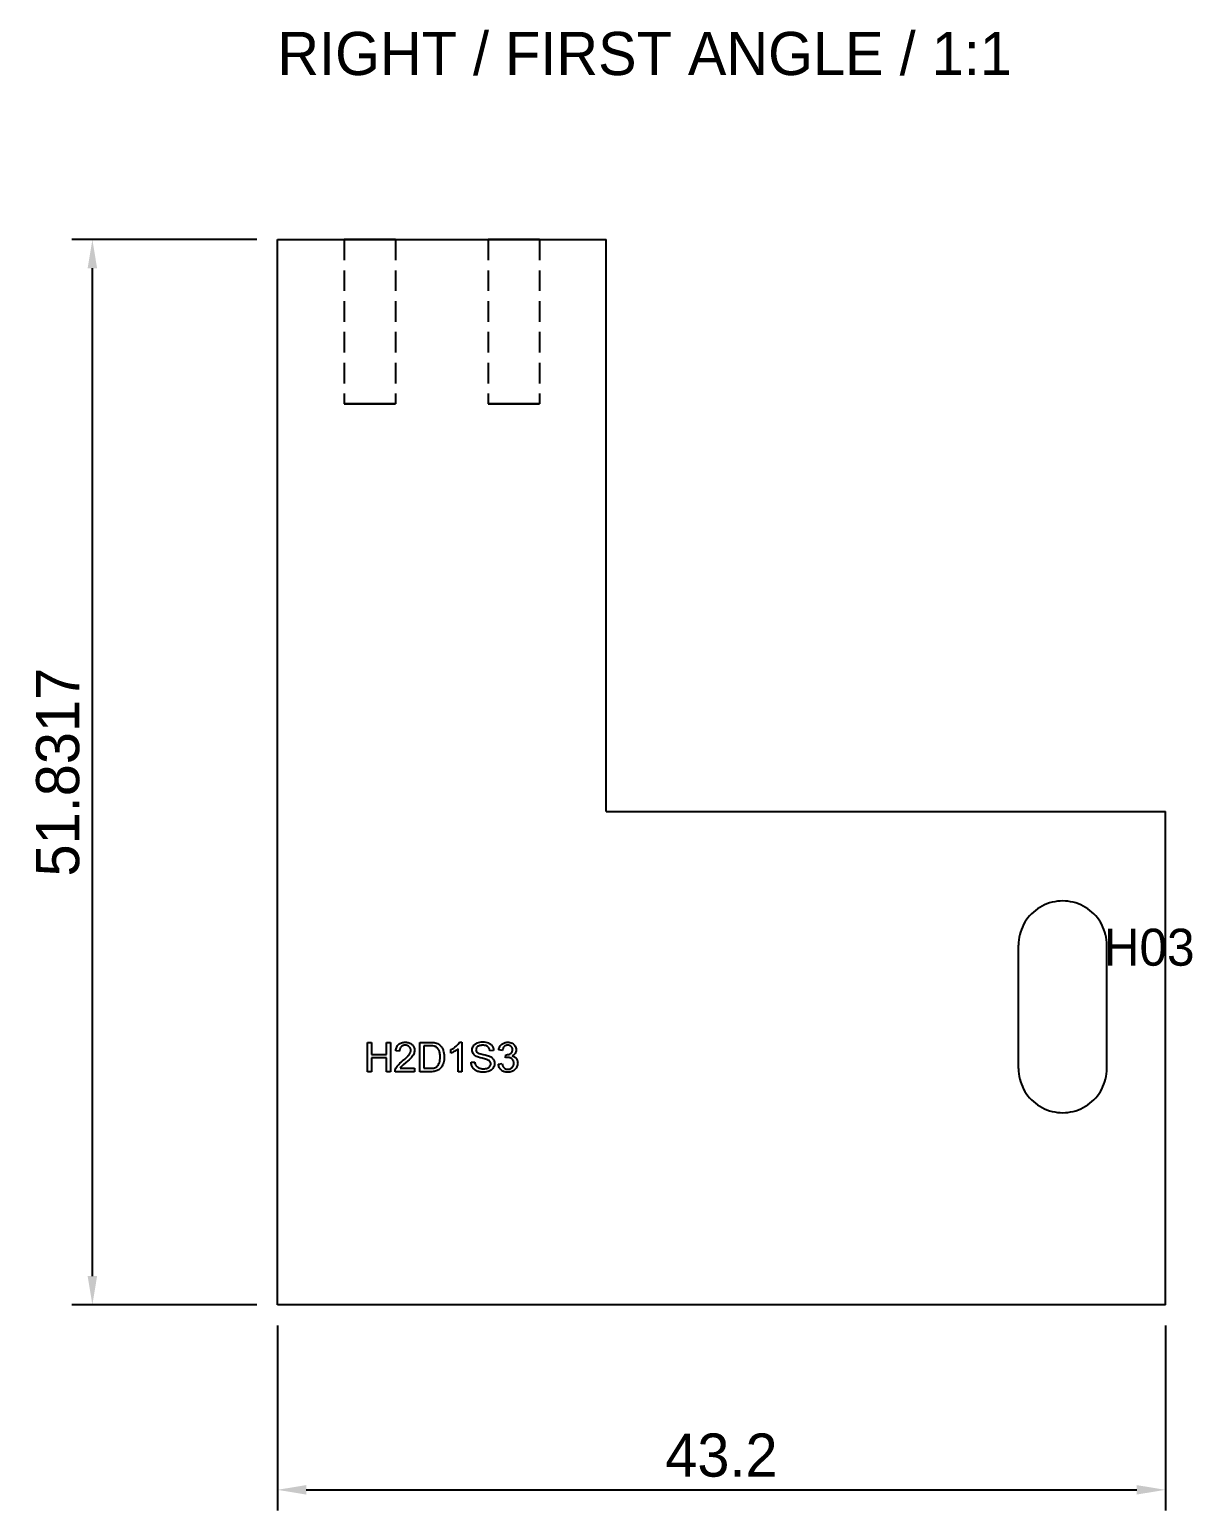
# Model space of a CAD drawing. Header units: millimetres. Extents: x -120 to 216, y -102 to 66.
# Drawn here: x -120.3 to -63.7, y -10 to 62 of the extents above; entities that cross this region are included whole.
import ezdxf

# ---------------------------------------------------------------- set-up
doc = ezdxf.new("R2010")
doc.units = ezdxf.units.MM
doc.linetypes.add('DASHED', pattern=[1.5, 1, -0.5])
for name, color, linetype in [('ANNOTATION', 7, 'Continuous'), ('DIMENSION', 3, 'Continuous'), ('HIDDEN', 8, 'DASHED'), ('VISIBLE', 7, 'Continuous')]:
    doc.layers.add(name, color=color, linetype=linetype)
doc.dimstyles.get("Standard").update_dxf_attribs({"dimtxt": 2.5, "dimasz": 2.5, "dimexe": 1.25, "dimexo": 0.625, "dimtad": 1, "dimcen": 2.5, "dimazin": 3, "dimtfac": 1, "dimtmove": 0, "dimatfit": 3})

msp = doc.modelspace()

# ---------------------------------------------------------------- linework, layer by layer
at = {"layer": 'HIDDEN'}
for points in [[(-108.2, 0), (-108.2, 51.83169)], [(-108.2, 51.83169), (-92.2, 51.83169)], [(-102.45, 51.83169), (-102.48134, 51.83169), (-102.57379, 51.83169), (-102.72271, 51.83169), (-102.92064, 51.83169), (-103.15765, 51.83169), (-103.42185, 51.83169), (-103.7, 51.83169), (-103.97815, 51.83169), (-104.24235, 51.83169), (-104.47936, 51.83169), (-104.67729, 51.83169), (-104.82621, 51.83169), (-104.91866, 51.83169), (-104.95, 51.83169)], [(-104.95, 51.83169), (-104.94214, 51.83169), (-104.91866, 51.83169), (-104.87985, 51.83169), (-104.82621, 51.83169), (-104.75841, 51.83169), (-104.67729, 51.83169), (-104.58388, 51.83169), (-104.47936, 51.83169), (-104.36504, 51.83169), (-104.24235, 51.83169), (-104.11285, 51.83169), (-103.97815, 51.83169), (-103.83996, 51.83169), (-103.7, 51.83169)], [(-104.95, 51.83169), (-104.95, 43.83169)], [(-103.7, 51.83169), (-103.56004, 51.83169), (-103.42185, 51.83169), (-103.28715, 51.83169), (-103.15765, 51.83169), (-103.03496, 51.83169), (-102.92064, 51.83169), (-102.81612, 51.83169), (-102.72271, 51.83169), (-102.64159, 51.83169), (-102.57379, 51.83169), (-102.52015, 51.83169), (-102.48134, 51.83169), (-102.45786, 51.83169), (-102.45, 51.83169)], [(-102.45, 51.83169), (-102.45, 43.83169)], [(-95.45, 51.83169), (-95.48134, 51.83169), (-95.57379, 51.83169), (-95.72271, 51.83169), (-95.92064, 51.83169), (-96.15765, 51.83169), (-96.42185, 51.83169), (-96.7, 51.83169), (-96.97815, 51.83169), (-97.24235, 51.83169), (-97.47936, 51.83169), (-97.67729, 51.83169), (-97.82621, 51.83169), (-97.91866, 51.83169), (-97.95, 51.83169)], [(-97.95, 51.83169), (-97.94214, 51.83169), (-97.91866, 51.83169), (-97.87985, 51.83169), (-97.82621, 51.83169), (-97.75841, 51.83169), (-97.67729, 51.83169), (-97.58388, 51.83169), (-97.47936, 51.83169), (-97.36504, 51.83169), (-97.24235, 51.83169), (-97.11285, 51.83169), (-96.97815, 51.83169), (-96.83996, 51.83169), (-96.7, 51.83169)], [(-97.95, 51.83169), (-97.95, 43.83169)], [(-96.7, 51.83169), (-96.56004, 51.83169), (-96.42185, 51.83169), (-96.28715, 51.83169), (-96.15765, 51.83169), (-96.03496, 51.83169), (-95.92064, 51.83169), (-95.81612, 51.83169), (-95.72271, 51.83169), (-95.64159, 51.83169), (-95.57379, 51.83169), (-95.52015, 51.83169), (-95.48134, 51.83169), (-95.45786, 51.83169), (-95.45, 51.83169)], [(-95.45, 51.83169), (-95.45, 43.83169)], [(-92.2, 24), (-92.2, 51.83169)], [(-102.45, 43.83169), (-102.48134, 43.83169), (-102.57379, 43.83169), (-102.72271, 43.83169), (-102.92064, 43.83169), (-103.15765, 43.83169), (-103.42185, 43.83169), (-103.7, 43.83169), (-103.97815, 43.83169), (-104.24235, 43.83169), (-104.47936, 43.83169), (-104.67729, 43.83169), (-104.82621, 43.83169), (-104.91866, 43.83169), (-104.95, 43.83169)], [(-104.95, 43.83169), (-104.94214, 43.83169), (-104.91866, 43.83169), (-104.87985, 43.83169), (-104.82621, 43.83169), (-104.75841, 43.83169), (-104.67729, 43.83169), (-104.58388, 43.83169), (-104.47936, 43.83169), (-104.36504, 43.83169), (-104.24235, 43.83169), (-104.11285, 43.83169), (-103.97815, 43.83169), (-103.83996, 43.83169), (-103.7, 43.83169)], [(-103.7, 43.83169), (-103.56004, 43.83169), (-103.42185, 43.83169), (-103.28715, 43.83169), (-103.15765, 43.83169), (-103.03496, 43.83169), (-102.92064, 43.83169), (-102.81612, 43.83169), (-102.72271, 43.83169), (-102.64159, 43.83169), (-102.57379, 43.83169), (-102.52015, 43.83169), (-102.48134, 43.83169), (-102.45786, 43.83169), (-102.45, 43.83169)], [(-95.45, 43.83169), (-95.48134, 43.83169), (-95.57379, 43.83169), (-95.72271, 43.83169), (-95.92064, 43.83169), (-96.15765, 43.83169), (-96.42185, 43.83169), (-96.7, 43.83169), (-96.97815, 43.83169), (-97.24235, 43.83169), (-97.47936, 43.83169), (-97.67729, 43.83169), (-97.82621, 43.83169), (-97.91866, 43.83169), (-97.95, 43.83169)], [(-97.95, 43.83169), (-97.94214, 43.83169), (-97.91866, 43.83169), (-97.87985, 43.83169), (-97.82621, 43.83169), (-97.75841, 43.83169), (-97.67729, 43.83169), (-97.58388, 43.83169), (-97.47936, 43.83169), (-97.36504, 43.83169), (-97.24235, 43.83169), (-97.11285, 43.83169), (-96.97815, 43.83169), (-96.83996, 43.83169), (-96.7, 43.83169)], [(-96.7, 43.83169), (-96.56004, 43.83169), (-96.42185, 43.83169), (-96.28715, 43.83169), (-96.15765, 43.83169), (-96.03496, 43.83169), (-95.92064, 43.83169), (-95.81612, 43.83169), (-95.72271, 43.83169), (-95.64159, 43.83169), (-95.57379, 43.83169), (-95.52015, 43.83169), (-95.48134, 43.83169), (-95.45786, 43.83169), (-95.45, 43.83169)], [(-92.2, 24), (-65, 24)], [(-65, 0), (-65, 24)], [(-67.85, 17.5), (-67.85392, 17.62981), (-67.86568, 17.75915), (-67.88522, 17.88755), (-67.91248, 18.01453), (-67.94735, 18.13963), (-67.98972, 18.2624), (-68.03942, 18.38239), (-68.09627, 18.49915), (-68.16007, 18.61228), (-68.23058, 18.72134), (-68.30756, 18.82595), (-68.3907, 18.92571), (-68.47972, 19.02028), (-68.57429, 19.1093), (-68.67405, 19.19244), (-68.77866, 19.26942), (-68.88772, 19.33993), (-69.00085, 19.40373), (-69.11761, 19.46058), (-69.2376, 19.51029), (-69.36037, 19.55265), (-69.48547, 19.58753), (-69.61245, 19.61478), (-69.74085, 19.63432), (-69.87019, 19.64608), (-70, 19.65), (-70.12981, 19.64608), (-70.25915, 19.63432), (-70.38755, 19.61478), (-70.51453, 19.58753), (-70.63963, 19.55265), (-70.7624, 19.51029), (-70.88239, 19.46058), (-70.99915, 19.40373), (-71.11228, 19.33993), (-71.22134, 19.26942), (-71.32595, 19.19244), (-71.42571, 19.1093), (-71.52028, 19.02028), (-71.6093, 18.92571), (-71.69244, 18.82595), (-71.76942, 18.72134), (-71.83993, 18.61228), (-71.90373, 18.49915), (-71.96058, 18.38239), (-72.01029, 18.2624), (-72.05265, 18.13963), (-72.08753, 18.01453), (-72.11478, 17.88755), (-72.13432, 17.75915), (-72.14608, 17.62981), (-72.15, 17.5)], [(-72.15, 11.5), (-72.15, 17.5)], [(-67.85, 11.5), (-67.85, 17.5)], [(-103.81963, 12.771), (-103.63018, 12.771)], [(-103.81963, 11.33936), (-103.81963, 12.771)], [(-103.63018, 12.771), (-103.63018, 12.18311)], [(-102.88604, 12.771), (-102.69658, 12.771)], [(-102.88604, 12.18311), (-102.88604, 12.771)], [(-102.69658, 12.771), (-102.69658, 11.33936)], [(-102.4417, 12.36279), (-102.43546, 12.41183), (-102.42601, 12.45786), (-102.41336, 12.50088), (-102.39751, 12.54089), (-102.37845, 12.5779), (-102.35619, 12.61191), (-102.33072, 12.64291), (-102.30205, 12.6709)], [(-102.26104, 12.34424), (-102.4417, 12.36279)], [(-102.30205, 12.6709), (-102.27048, 12.69573), (-102.23632, 12.71725), (-102.19956, 12.73547), (-102.16021, 12.75037), (-102.11826, 12.76196), (-102.07372, 12.77023), (-102.02658, 12.7752), (-101.97686, 12.77686)], [(-102.18389, 12.55518), (-102.20175, 12.53522), (-102.21727, 12.51343), (-102.23044, 12.48981), (-102.24126, 12.46436), (-102.24973, 12.43707), (-102.25585, 12.40796), (-102.25962, 12.37701), (-102.26104, 12.34424)], [(-101.98076, 12.63135), (-102.01171, 12.63016), (-102.04106, 12.62659), (-102.06884, 12.62064), (-102.09502, 12.6123), (-102.11962, 12.60159), (-102.14263, 12.5885), (-102.16405, 12.57303), (-102.18389, 12.55518)], [(-101.78594, 12.55957), (-101.80532, 12.57639), (-101.82613, 12.59097), (-101.84835, 12.60331), (-101.872, 12.6134), (-101.89706, 12.62125), (-101.92354, 12.62686), (-101.95144, 12.63023), (-101.98076, 12.63135)], [(-101.97686, 12.77686), (-101.92668, 12.77507), (-101.8792, 12.76971), (-101.8344, 12.76079), (-101.79229, 12.74829), (-101.75286, 12.73222), (-101.71611, 12.71259), (-101.68206, 12.68938), (-101.65068, 12.6626)], [(-101.79326, 12.17188), (-101.75737, 12.22702), (-101.74327, 12.25402), (-101.73174, 12.28064), (-101.72277, 12.30688), (-101.71636, 12.33273), (-101.71251, 12.35821), (-101.71123, 12.3833)], [(-101.71123, 12.3833), (-101.7124, 12.40891), (-101.7159, 12.4335), (-101.72174, 12.45707), (-101.72991, 12.47961), (-101.74041, 12.50114), (-101.75325, 12.52164), (-101.76843, 12.54111), (-101.78594, 12.55957)], [(-101.65068, 12.6626), (-101.62253, 12.63318), (-101.59813, 12.60205), (-101.57749, 12.56921), (-101.5606, 12.53467), (-101.54746, 12.49841), (-101.53807, 12.46045), (-101.53244, 12.42078), (-101.53057, 12.37939)], [(-101.53057, 12.37939), (-101.53276, 12.33661), (-101.53936, 12.29419), (-101.55034, 12.25214), (-101.56572, 12.21045)], [(-101.26885, 12.771), (-100.77568, 12.771)], [(-101.26885, 11.33936), (-101.26885, 12.771)], [(-101.07939, 12.60205), (-101.07939, 11.5083)], [(-100.77861, 12.60205), (-101.07939, 12.60205)], [(-100.5335, 12.57275), (-100.57738, 12.58557), (-100.63286, 12.59473), (-100.69994, 12.60022), (-100.77861, 12.60205)], [(-100.77568, 12.771), (-100.69713, 12.76971), (-100.62847, 12.76587), (-100.56969, 12.75946), (-100.5208, 12.75049)], [(-100.3543, 12.41113), (-100.37323, 12.44004), (-100.39315, 12.46646), (-100.41406, 12.49039), (-100.43596, 12.51184), (-100.45886, 12.5308), (-100.48275, 12.54727), (-100.50762, 12.56126), (-100.5335, 12.57275)], [(-100.5208, 12.75049), (-100.46154, 12.73346), (-100.40679, 12.71069), (-100.35656, 12.68219), (-100.31084, 12.64795)], [(-100.28057, 12.06592), (-100.28172, 12.12045), (-100.28517, 12.17172), (-100.29093, 12.21975), (-100.299, 12.26453), (-100.30937, 12.30605), (-100.32204, 12.34433), (-100.33702, 12.37936), (-100.3543, 12.41113)], [(-100.31084, 12.64795), (-100.28341, 12.62319), (-100.25777, 12.59677), (-100.23391, 12.56869), (-100.21184, 12.53894), (-100.19155, 12.50753), (-100.17305, 12.47446), (-100.15634, 12.43972), (-100.14141, 12.40332)], [(-100.14141, 12.40332), (-100.12825, 12.36543), (-100.11684, 12.3262), (-100.09929, 12.24377), (-100.08876, 12.15604), (-100.08525, 12.06299)], [(-99.76104, 12.41748), (-99.68962, 12.45398), (-99.62285, 12.49414), (-99.56072, 12.53796), (-99.50322, 12.58545)], [(-99.76104, 12.24756), (-99.76104, 12.41748)], [(-99.57598, 12.33838), (-99.62618, 12.31), (-99.67375, 12.2854), (-99.71871, 12.26459), (-99.76104, 12.24756)], [(-99.40947, 12.45947), (-99.44368, 12.4292), (-99.48284, 12.39893), (-99.52693, 12.36865), (-99.57598, 12.33838)], [(-99.50322, 12.58545), (-99.45208, 12.6344), (-99.40898, 12.68262), (-99.37395, 12.7301), (-99.34697, 12.77686)], [(-99.40947, 11.33936), (-99.40947, 12.45947)], [(-99.34697, 12.77686), (-99.23369, 12.77686)], [(-99.23369, 12.77686), (-99.23369, 11.33936)], [(-98.72197, 12.40088), (-98.71813, 12.45419), (-98.70659, 12.50574), (-98.68737, 12.55551), (-98.66045, 12.60352)], [(-98.67168, 12.22266), (-98.69368, 12.26364), (-98.7094, 12.30701), (-98.71883, 12.35275), (-98.72197, 12.40088)], [(-98.66045, 12.60352), (-98.64418, 12.62637), (-98.62615, 12.6478), (-98.60634, 12.66781), (-98.58477, 12.6864), (-98.56142, 12.70358), (-98.5363, 12.71933), (-98.50942, 12.73367), (-98.48076, 12.74658)], [(-98.46074, 12.56543), (-98.47917, 12.54928), (-98.49514, 12.53232), (-98.50865, 12.51455), (-98.5197, 12.49597), (-98.5283, 12.47659), (-98.53444, 12.45639), (-98.53813, 12.43539), (-98.53936, 12.41357)], [(-98.53936, 12.41357), (-98.53588, 12.37671), (-98.52544, 12.34326), (-98.50804, 12.31323), (-98.48369, 12.28662)], [(-98.48369, 12.28662), (-98.46727, 12.27413), (-98.44533, 12.26157), (-98.41789, 12.24892), (-98.38494, 12.23621), (-98.30251, 12.21054), (-98.19805, 12.18457)], [(-98.48076, 12.74658), (-98.42003, 12.76794), (-98.35601, 12.7832), (-98.28868, 12.79236), (-98.21807, 12.79541)], [(-98.21025, 12.62842), (-98.25177, 12.62743), (-98.29036, 12.62448), (-98.32605, 12.61956), (-98.35881, 12.61267), (-98.38867, 12.60381), (-98.41561, 12.59299), (-98.43963, 12.58019), (-98.46074, 12.56543)], [(-98.21807, 12.79541), (-98.14083, 12.79221), (-98.06829, 12.78259), (-98.00045, 12.76657), (-97.9373, 12.74414)], [(-97.96074, 12.55908), (-97.98312, 12.57533), (-98.00801, 12.58942), (-98.03543, 12.60133), (-98.06536, 12.61108), (-98.0978, 12.61867), (-98.13277, 12.62408), (-98.17025, 12.62733), (-98.21025, 12.62842)], [(-97.86162, 12.354), (-97.86637, 12.3869), (-97.87331, 12.41772), (-97.88243, 12.44647), (-97.89373, 12.47314), (-97.90721, 12.49774), (-97.92287, 12.52026), (-97.94072, 12.54071), (-97.96074, 12.55908)], [(-97.9373, 12.74414), (-97.90779, 12.73057), (-97.88002, 12.71548), (-97.85401, 12.69889), (-97.82976, 12.68079), (-97.80726, 12.66117), (-97.78652, 12.64005), (-97.76753, 12.61741), (-97.75029, 12.59326)], [(-97.67998, 12.36768), (-97.86162, 12.354)], [(-97.75029, 12.59326), (-97.73488, 12.56795), (-97.72136, 12.54181), (-97.70974, 12.51485), (-97.7, 12.48706), (-97.69216, 12.45845), (-97.68621, 12.42902), (-97.67998, 12.36768)], [(-97.43096, 12.40576), (-97.42162, 12.44871), (-97.40972, 12.48917), (-97.39525, 12.52714), (-97.37822, 12.56262), (-97.35863, 12.59562), (-97.33647, 12.62613), (-97.31176, 12.65415), (-97.28447, 12.67969)], [(-97.25518, 12.37451), (-97.43096, 12.40576)], [(-97.28447, 12.67969), (-97.25504, 12.70246), (-97.22386, 12.7222), (-97.19095, 12.7389), (-97.1563, 12.75256), (-97.11991, 12.76319), (-97.08178, 12.77078), (-97.0419, 12.77534), (-97.00029, 12.77686)], [(-97.16729, 12.56787), (-97.18361, 12.55075), (-97.19841, 12.53162), (-97.21169, 12.51047), (-97.22344, 12.4873), (-97.23366, 12.46213), (-97.24236, 12.43494), (-97.25518, 12.37451)], [(-96.99639, 12.63232), (-97.02149, 12.63132), (-97.04552, 12.6283), (-97.06848, 12.62326), (-97.09038, 12.61621), (-97.11121, 12.60715), (-97.13097, 12.59607), (-97.14966, 12.58298), (-97.16729, 12.56787)], [(-97.00029, 12.77686), (-96.94286, 12.77371), (-96.88774, 12.76428), (-96.83495, 12.74857), (-96.78447, 12.72656)], [(-96.82744, 12.56885), (-96.84439, 12.58373), (-96.86254, 12.59662), (-96.88187, 12.60753), (-96.90239, 12.61646), (-96.92411, 12.6234), (-96.94701, 12.62836), (-96.9711, 12.63133), (-96.99639, 12.63232)], [(-96.85186, 12.22803), (-96.8308, 12.24367), (-96.81255, 12.26129), (-96.79711, 12.2809), (-96.78447, 12.30249), (-96.77465, 12.32607), (-96.76763, 12.35162), (-96.76342, 12.37917), (-96.76201, 12.40869)], [(-96.76201, 12.40869), (-96.76303, 12.43234), (-96.7661, 12.45496), (-96.77121, 12.47653), (-96.77837, 12.49707), (-96.78757, 12.51657), (-96.79882, 12.53503), (-96.81211, 12.55246), (-96.82744, 12.56885)], [(-96.78447, 12.72656), (-96.73806, 12.69913), (-96.69744, 12.66711), (-96.66262, 12.63052), (-96.63359, 12.58936)], [(-96.63359, 12.58936), (-96.61074, 12.54523), (-96.59441, 12.49976), (-96.58461, 12.45294), (-96.58135, 12.40479)], [(-96.58135, 12.40479), (-96.58446, 12.35944), (-96.5938, 12.31616), (-96.60936, 12.27496), (-96.63115, 12.23584)], [(-103.63018, 12.18311), (-102.88604, 12.18311)], [(-103.63018, 12.01416), (-103.63018, 11.33936)], [(-102.88604, 12.01416), (-103.63018, 12.01416)], [(-102.88604, 11.33936), (-102.88604, 12.01416)], [(-102.45439, 11.46143), (-102.43361, 11.50958), (-102.4074, 11.55737), (-102.37575, 11.6048), (-102.33867, 11.65186)], [(-102.33867, 11.65186), (-102.29445, 11.70056), (-102.24138, 11.75293), (-102.17946, 11.80896), (-102.10869, 11.86865)], [(-102.15654, 11.60352), (-102.19756, 11.55603), (-102.23076, 11.5083)], [(-101.95342, 11.78369), (-102.0833, 11.67224), (-102.127, 11.63254), (-102.15654, 11.60352)], [(-102.10869, 11.86865), (-102.00145, 11.95938), (-101.91313, 12.04016), (-101.84374, 12.11099), (-101.81613, 12.14268), (-101.79326, 12.17188)], [(-101.68242, 12.03564), (-101.72994, 11.98547), (-101.79094, 11.92676), (-101.86544, 11.8595), (-101.95342, 11.78369)], [(-101.56572, 12.21045), (-101.5862, 12.1684), (-101.61248, 12.12524), (-101.64455, 12.08099), (-101.68242, 12.03564)], [(-100.77373, 11.5083), (-100.70674, 11.50995), (-100.64739, 11.51489), (-100.59566, 11.52313), (-100.55156, 11.53467)], [(-100.55156, 11.53467), (-100.51332, 11.54919), (-100.47917, 11.56641), (-100.44912, 11.5863), (-100.42314, 11.60889)], [(-100.42314, 11.60889), (-100.39131, 11.64548), (-100.36321, 11.68787), (-100.33882, 11.73605), (-100.31816, 11.79004)], [(-100.221, 11.56543), (-100.25148, 11.52637), (-100.28337, 11.4917), (-100.31667, 11.46143), (-100.35137, 11.43555)], [(-100.31816, 11.79004), (-100.30172, 11.84995), (-100.28997, 11.91589), (-100.28292, 11.98788), (-100.28057, 12.06592)], [(-100.12334, 11.77393), (-100.14373, 11.71365), (-100.1668, 11.65881), (-100.19255, 11.60941), (-100.221, 11.56543)], [(-100.08525, 12.06299), (-100.08763, 11.98376), (-100.09478, 11.90918), (-100.10668, 11.83923), (-100.12334, 11.77393)], [(-98.77666, 11.79932), (-98.59795, 11.81494)], [(-98.69805, 11.54199), (-98.71562, 11.5709), (-98.73098, 11.60074), (-98.74412, 11.63151), (-98.75505, 11.66321), (-98.76377, 11.69584), (-98.77028, 11.7294), (-98.77458, 11.76389), (-98.77666, 11.79932)], [(-98.49199, 11.37158), (-98.52394, 11.38663), (-98.55413, 11.40347), (-98.58254, 11.4221), (-98.60918, 11.4425), (-98.63405, 11.4647), (-98.65715, 11.48868), (-98.67849, 11.51444), (-98.69805, 11.54199)], [(-98.51885, 12.08936), (-98.56685, 12.11783), (-98.60833, 12.14954), (-98.64327, 12.18448), (-98.67168, 12.22266)], [(-98.59795, 11.81494), (-98.5895, 11.76364), (-98.57683, 11.71716), (-98.55995, 11.67551), (-98.53887, 11.63867)], [(-98.53887, 11.63867), (-98.51247, 11.6059), (-98.47966, 11.57642), (-98.44045, 11.55023), (-98.39482, 11.52734)], [(-98.24248, 12), (-98.33373, 12.02335), (-98.41021, 12.04602), (-98.47191, 12.06802), (-98.51885, 12.08936)], [(-98.39482, 11.52734), (-98.34447, 11.50876), (-98.29106, 11.49548), (-98.23461, 11.48752), (-98.1751, 11.48486)], [(-97.9876, 11.93018), (-98.02513, 11.94296), (-98.08013, 11.95886), (-98.24248, 12)], [(-98.19805, 12.18457), (-98.09163, 12.15927), (-98.00334, 12.13562), (-97.93318, 12.11362), (-97.88115, 12.09326)], [(-97.85869, 11.8457), (-97.8814, 11.86984), (-97.91045, 11.89197), (-97.94585, 11.91208), (-97.9876, 11.93018)], [(-97.98369, 11.51709), (-97.94484, 11.5347), (-97.9113, 11.5553), (-97.88308, 11.57889), (-97.86016, 11.60547)], [(-97.70244, 11.52832), (-97.71969, 11.50375), (-97.73873, 11.48059), (-97.75955, 11.45883), (-97.78215, 11.43848), (-97.80654, 11.41953), (-97.83272, 11.40198), (-97.86068, 11.38583), (-97.89043, 11.37109)], [(-97.88115, 12.09326), (-97.82274, 12.06253), (-97.77251, 12.02795), (-97.75046, 12.00922), (-97.73046, 11.98953), (-97.7125, 11.96888), (-97.69658, 11.94727)], [(-97.86016, 11.60547), (-97.84243, 11.63419), (-97.82976, 11.66418), (-97.82216, 11.69547), (-97.81963, 11.72803)], [(-97.81963, 11.72803), (-97.82207, 11.76065), (-97.82939, 11.79114), (-97.8416, 11.81949), (-97.85869, 11.8457)], [(-97.63701, 11.74365), (-97.63803, 11.71529), (-97.6411, 11.68735), (-97.64621, 11.65981), (-97.65337, 11.63269), (-97.66257, 11.60598), (-97.67382, 11.57968), (-97.70244, 11.52832)], [(-97.69658, 11.94727), (-97.68262, 11.92475), (-97.67052, 11.9014), (-97.66028, 11.8772), (-97.6519, 11.85217), (-97.64073, 11.79959), (-97.63701, 11.74365)], [(-97.44854, 11.71729), (-97.27275, 11.74072)], [(-97.30645, 11.42627), (-97.3359, 11.45538), (-97.36202, 11.48657), (-97.38479, 11.51984), (-97.40422, 11.55518), (-97.42031, 11.59259), (-97.43306, 11.63208), (-97.44247, 11.67365), (-97.44854, 11.71729)], [(-97.27275, 11.74072), (-97.25496, 11.67123), (-97.24408, 11.6404), (-97.23186, 11.61218), (-97.21832, 11.58657), (-97.20345, 11.56357), (-97.18725, 11.54317), (-97.16973, 11.52539)], [(-97.10186, 12.01709), (-97.08232, 12.17139)], [(-96.97783, 12.03662), (-97.00426, 12.0354), (-97.03374, 12.03174), (-97.10186, 12.01709)], [(-97.08232, 12.17139), (-97.054, 12.16943)], [(-97.054, 12.16943), (-96.99926, 12.1731), (-96.94731, 12.18408), (-96.89818, 12.20239), (-96.85186, 12.22803)], [(-96.99248, 11.45947), (-96.96208, 11.46082), (-96.93288, 11.46484), (-96.90489, 11.47156), (-96.8781, 11.48096), (-96.85252, 11.49304), (-96.82814, 11.50781), (-96.80497, 11.52527), (-96.78301, 11.54541)], [(-96.77666, 11.95801), (-96.79711, 11.97643), (-96.8189, 11.9924), (-96.84203, 12.00591), (-96.8665, 12.01697), (-96.89232, 12.02557), (-96.91948, 12.03171), (-96.94799, 12.03539), (-96.97783, 12.03662)], [(-96.78301, 11.54541), (-96.76298, 11.56754), (-96.74562, 11.59094), (-96.73094, 11.61563), (-96.71892, 11.6416), (-96.70957, 11.66885), (-96.7029, 11.69739), (-96.69889, 11.7272), (-96.69756, 11.7583)], [(-96.63115, 12.23584), (-96.65905, 12.19971), (-96.69292, 12.16748), (-96.73278, 12.13916), (-96.77861, 12.11475)], [(-96.77861, 12.11475), (-96.74776, 12.10644), (-96.71868, 12.09616), (-96.69136, 12.08392), (-96.66582, 12.0697), (-96.64205, 12.05352), (-96.62004, 12.03537), (-96.59981, 12.01525), (-96.58135, 11.99316)], [(-96.69756, 11.7583), (-96.69879, 11.78791), (-96.7025, 11.81619), (-96.70868, 11.84315), (-96.71733, 11.86877), (-96.72846, 11.89307), (-96.74205, 11.91605), (-96.75812, 11.93769), (-96.77666, 11.95801)], [(-96.51104, 11.76221), (-96.51317, 11.71622), (-96.51958, 11.67203), (-96.53026, 11.62962), (-96.54521, 11.58899), (-96.56444, 11.55015), (-96.58794, 11.51309), (-96.61571, 11.47782), (-96.64775, 11.44434)], [(-96.58135, 11.99316), (-96.56487, 11.96937), (-96.55059, 11.94412), (-96.5385, 11.91743), (-96.52861, 11.88928), (-96.52092, 11.85969), (-96.51543, 11.82864), (-96.51213, 11.79615), (-96.51104, 11.76221)], [(-103.63018, 11.33936), (-103.81963, 11.33936)], [(-102.69658, 11.33936), (-102.88604, 11.33936)], [(-102.4749, 11.33936), (-102.47435, 11.37079), (-102.47075, 11.40161), (-102.4641, 11.43182), (-102.45439, 11.46143)], [(-101.52861, 11.33936), (-102.4749, 11.33936)], [(-102.23076, 11.5083), (-101.52861, 11.5083)], [(-101.52861, 11.5083), (-101.52861, 11.33936)], [(-100.75225, 11.33936), (-101.26885, 11.33936)], [(-101.07939, 11.5083), (-100.77373, 11.5083)], [(-100.52227, 11.36377), (-100.57418, 11.35309), (-100.62981, 11.34546), (-100.68917, 11.34088), (-100.75225, 11.33936)], [(-100.35137, 11.43555), (-100.3886, 11.4133), (-100.42949, 11.39392), (-100.47405, 11.37741), (-100.52227, 11.36377)], [(-99.23369, 11.33936), (-99.40947, 11.33936)], [(-98.16631, 11.31494), (-98.25954, 11.31848), (-98.3032, 11.32291), (-98.3449, 11.3291), (-98.38462, 11.33707), (-98.42238, 11.3468), (-98.45817, 11.35831), (-98.49199, 11.37158)], [(-98.1751, 11.48486), (-98.12249, 11.48688), (-98.07305, 11.49292), (-98.02678, 11.50299), (-97.98369, 11.51709)], [(-97.89043, 11.37109), (-97.95363, 11.34653), (-98.02068, 11.32898), (-98.09157, 11.31845), (-98.16631, 11.31494)], [(-96.99346, 11.31396), (-97.03958, 11.31572), (-97.0837, 11.32098), (-97.12582, 11.32976), (-97.16594, 11.34204), (-97.20407, 11.35783), (-97.24019, 11.37714), (-97.27432, 11.39995), (-97.30645, 11.42627)], [(-97.16973, 11.52539), (-97.15104, 11.50994), (-97.13137, 11.49655), (-97.1107, 11.48522), (-97.08904, 11.47595), (-97.06639, 11.46874), (-97.04274, 11.46359), (-97.01811, 11.4605), (-96.99248, 11.45947)], [(-96.64775, 11.44434), (-96.68306, 11.41378), (-96.72063, 11.3873), (-96.76046, 11.36489), (-96.80254, 11.34656), (-96.84688, 11.3323), (-96.89348, 11.32211), (-96.94234, 11.316), (-96.99346, 11.31396)], [(-72.15, 11.5), (-72.14608, 11.37019), (-72.13432, 11.24085), (-72.11478, 11.11245), (-72.08753, 10.98547), (-72.05265, 10.86037), (-72.01029, 10.7376), (-71.96058, 10.61761), (-71.90373, 10.50085), (-71.83993, 10.38772), (-71.76942, 10.27866), (-71.69244, 10.17405), (-71.6093, 10.07429), (-71.52028, 9.97972), (-71.42571, 9.8907), (-71.32595, 9.80756), (-71.22134, 9.73058), (-71.11228, 9.66007), (-70.99915, 9.59627), (-70.88239, 9.53942), (-70.7624, 9.48972), (-70.63963, 9.44735), (-70.51453, 9.41248), (-70.38755, 9.38522), (-70.25915, 9.36568), (-70.12981, 9.35392), (-70, 9.35), (-69.87019, 9.35392), (-69.74085, 9.36568), (-69.61245, 9.38522), (-69.48547, 9.41248), (-69.36037, 9.44735), (-69.2376, 9.48972), (-69.11761, 9.53942), (-69.00085, 9.59627), (-68.88772, 9.66007), (-68.77866, 9.73058), (-68.67405, 9.80756), (-68.57429, 9.8907), (-68.47972, 9.97972), (-68.3907, 10.07429), (-68.30756, 10.17405), (-68.23058, 10.27866), (-68.16007, 10.38772), (-68.09627, 10.50085), (-68.03942, 10.61761), (-67.98972, 10.7376), (-67.94735, 10.86037), (-67.91248, 10.98547), (-67.88522, 11.11245), (-67.86568, 11.24085), (-67.85392, 11.37019), (-67.85, 11.5)], [(-65, 0), (-108.2, 0)]]:
    msp.add_lwpolyline(points, dxfattribs=at)
at = {"layer": 'VISIBLE'}
for points in [[(-108.2, 0), (-108.2, 51.83169)], [(-108.2, 51.83169), (-92.2, 51.83169)], [(-92.2, 24), (-92.2, 51.83169)], [(-92.2, 24), (-65, 24)], [(-65, 0), (-65, 24)], [(-67.85, 17.5), (-67.85392, 17.62981), (-67.86568, 17.75915), (-67.88522, 17.88755), (-67.91248, 18.01453), (-67.94735, 18.13963), (-67.98972, 18.2624), (-68.03942, 18.38239), (-68.09627, 18.49915), (-68.16007, 18.61228), (-68.23058, 18.72134), (-68.30756, 18.82595), (-68.3907, 18.92571), (-68.47972, 19.02028), (-68.57429, 19.1093), (-68.67405, 19.19244), (-68.77866, 19.26942), (-68.88772, 19.33993), (-69.00085, 19.40373), (-69.11761, 19.46058), (-69.2376, 19.51029), (-69.36037, 19.55265), (-69.48547, 19.58753), (-69.61245, 19.61478), (-69.74085, 19.63432), (-69.87019, 19.64608), (-70, 19.65), (-70.12981, 19.64608), (-70.25915, 19.63432), (-70.38755, 19.61478), (-70.51453, 19.58753), (-70.63963, 19.55265), (-70.7624, 19.51029), (-70.88239, 19.46058), (-70.99915, 19.40373), (-71.11228, 19.33993), (-71.22134, 19.26942), (-71.32595, 19.19244), (-71.42571, 19.1093), (-71.52028, 19.02028), (-71.6093, 18.92571), (-71.69244, 18.82595), (-71.76942, 18.72134), (-71.83993, 18.61228), (-71.90373, 18.49915), (-71.96058, 18.38239), (-72.01029, 18.2624), (-72.05265, 18.13963), (-72.08753, 18.01453), (-72.11478, 17.88755), (-72.13432, 17.75915), (-72.14608, 17.62981), (-72.15, 17.5)], [(-72.15, 11.5), (-72.15, 17.5)], [(-67.85, 11.5), (-67.85, 17.5)], [(-103.81963, 11.33936), (-103.81963, 12.771)], [(-103.81963, 12.771), (-103.63018, 12.771)], [(-103.63018, 12.771), (-103.63018, 12.18311)], [(-102.88604, 12.18311), (-102.88604, 12.771)], [(-102.88604, 12.771), (-102.69658, 12.771)], [(-102.69658, 12.771), (-102.69658, 11.33936)], [(-102.4417, 12.36279), (-102.43546, 12.41183), (-102.42601, 12.45786), (-102.41336, 12.50088), (-102.39751, 12.54089), (-102.37845, 12.5779), (-102.35619, 12.61191), (-102.33072, 12.64291), (-102.30205, 12.6709)], [(-102.26104, 12.34424), (-102.4417, 12.36279)], [(-102.30205, 12.6709), (-102.27048, 12.69573), (-102.23632, 12.71725), (-102.19956, 12.73547), (-102.16021, 12.75037), (-102.11826, 12.76196), (-102.07372, 12.77023), (-102.02658, 12.7752), (-101.97686, 12.77686)], [(-102.18389, 12.55518), (-102.20175, 12.53522), (-102.21727, 12.51343), (-102.23044, 12.48981), (-102.24126, 12.46436), (-102.24973, 12.43707), (-102.25585, 12.40796), (-102.25962, 12.37701), (-102.26104, 12.34424)], [(-101.98076, 12.63135), (-102.01171, 12.63016), (-102.04106, 12.62659), (-102.06884, 12.62064), (-102.09502, 12.6123), (-102.11962, 12.60159), (-102.14263, 12.5885), (-102.16405, 12.57303), (-102.18389, 12.55518)], [(-101.78594, 12.55957), (-101.80532, 12.57639), (-101.82613, 12.59097), (-101.84835, 12.60331), (-101.872, 12.6134), (-101.89706, 12.62125), (-101.92354, 12.62686), (-101.95144, 12.63023), (-101.98076, 12.63135)], [(-101.97686, 12.77686), (-101.92668, 12.77507), (-101.8792, 12.76971), (-101.8344, 12.76079), (-101.79229, 12.74829), (-101.75286, 12.73222), (-101.71611, 12.71259), (-101.68206, 12.68938), (-101.65068, 12.6626)], [(-101.79326, 12.17188), (-101.75737, 12.22702), (-101.74327, 12.25402), (-101.73174, 12.28064), (-101.72277, 12.30688), (-101.71636, 12.33273), (-101.71251, 12.35821), (-101.71123, 12.3833)], [(-101.71123, 12.3833), (-101.7124, 12.40891), (-101.7159, 12.4335), (-101.72174, 12.45707), (-101.72991, 12.47961), (-101.74041, 12.50114), (-101.75325, 12.52164), (-101.76843, 12.54111), (-101.78594, 12.55957)], [(-101.65068, 12.6626), (-101.62253, 12.63318), (-101.59813, 12.60205), (-101.57749, 12.56921), (-101.5606, 12.53467), (-101.54746, 12.49841), (-101.53807, 12.46045), (-101.53244, 12.42078), (-101.53057, 12.37939)], [(-101.53057, 12.37939), (-101.53276, 12.33661), (-101.53936, 12.29419), (-101.55034, 12.25214), (-101.56572, 12.21045)], [(-101.26885, 11.33936), (-101.26885, 12.771)], [(-101.26885, 12.771), (-100.77568, 12.771)], [(-101.07939, 12.60205), (-101.07939, 11.5083)], [(-100.77861, 12.60205), (-101.07939, 12.60205)], [(-100.5335, 12.57275), (-100.57738, 12.58557), (-100.63286, 12.59473), (-100.69994, 12.60022), (-100.77861, 12.60205)], [(-100.77568, 12.771), (-100.69713, 12.76971), (-100.62847, 12.76587), (-100.56969, 12.75946), (-100.5208, 12.75049)], [(-100.3543, 12.41113), (-100.37323, 12.44004), (-100.39315, 12.46646), (-100.41406, 12.49039), (-100.43596, 12.51184), (-100.45886, 12.5308), (-100.48275, 12.54727), (-100.50762, 12.56126), (-100.5335, 12.57275)], [(-100.5208, 12.75049), (-100.46154, 12.73346), (-100.40679, 12.71069), (-100.35656, 12.68219), (-100.31084, 12.64795)], [(-100.28057, 12.06592), (-100.28172, 12.12045), (-100.28517, 12.17172), (-100.29093, 12.21975), (-100.299, 12.26453), (-100.30937, 12.30605), (-100.32204, 12.34433), (-100.33702, 12.37936), (-100.3543, 12.41113)], [(-100.31084, 12.64795), (-100.28341, 12.62319), (-100.25777, 12.59677), (-100.23391, 12.56869), (-100.21184, 12.53894), (-100.19155, 12.50753), (-100.17305, 12.47446), (-100.15634, 12.43972), (-100.14141, 12.40332)], [(-100.14141, 12.40332), (-100.12825, 12.36543), (-100.11684, 12.3262), (-100.09929, 12.24377), (-100.08876, 12.15604), (-100.08525, 12.06299)], [(-99.76104, 12.41748), (-99.68962, 12.45398), (-99.62285, 12.49414), (-99.56072, 12.53796), (-99.50322, 12.58545)], [(-99.76104, 12.24756), (-99.76104, 12.41748)], [(-99.57598, 12.33838), (-99.62618, 12.31), (-99.67375, 12.2854), (-99.71871, 12.26459), (-99.76104, 12.24756)], [(-99.40947, 12.45947), (-99.44368, 12.4292), (-99.48284, 12.39893), (-99.52693, 12.36865), (-99.57598, 12.33838)], [(-99.50322, 12.58545), (-99.45208, 12.6344), (-99.40898, 12.68262), (-99.37395, 12.7301), (-99.34697, 12.77686)], [(-99.40947, 11.33936), (-99.40947, 12.45947)], [(-99.34697, 12.77686), (-99.23369, 12.77686)], [(-99.23369, 12.77686), (-99.23369, 11.33936)], [(-98.72197, 12.40088), (-98.71813, 12.45419), (-98.70659, 12.50574), (-98.68737, 12.55551), (-98.66045, 12.60352)], [(-98.67168, 12.22266), (-98.69368, 12.26364), (-98.7094, 12.30701), (-98.71883, 12.35275), (-98.72197, 12.40088)], [(-98.66045, 12.60352), (-98.64418, 12.62637), (-98.62615, 12.6478), (-98.60634, 12.66781), (-98.58477, 12.6864), (-98.56142, 12.70358), (-98.5363, 12.71933), (-98.50942, 12.73367), (-98.48076, 12.74658)], [(-98.46074, 12.56543), (-98.47917, 12.54928), (-98.49514, 12.53232), (-98.50865, 12.51455), (-98.5197, 12.49597), (-98.5283, 12.47659), (-98.53444, 12.45639), (-98.53813, 12.43539), (-98.53936, 12.41357)], [(-98.53936, 12.41357), (-98.53588, 12.37671), (-98.52544, 12.34326), (-98.50804, 12.31323), (-98.48369, 12.28662)], [(-98.48369, 12.28662), (-98.46727, 12.27413), (-98.44533, 12.26157), (-98.41789, 12.24892), (-98.38494, 12.23621), (-98.30251, 12.21054), (-98.19805, 12.18457)], [(-98.48076, 12.74658), (-98.42003, 12.76794), (-98.35601, 12.7832), (-98.28868, 12.79236), (-98.21807, 12.79541)], [(-98.21025, 12.62842), (-98.25177, 12.62743), (-98.29036, 12.62448), (-98.32605, 12.61956), (-98.35881, 12.61267), (-98.38867, 12.60381), (-98.41561, 12.59299), (-98.43963, 12.58019), (-98.46074, 12.56543)], [(-98.21807, 12.79541), (-98.14083, 12.79221), (-98.06829, 12.78259), (-98.00045, 12.76657), (-97.9373, 12.74414)], [(-97.96074, 12.55908), (-97.98312, 12.57533), (-98.00801, 12.58942), (-98.03543, 12.60133), (-98.06536, 12.61108), (-98.0978, 12.61867), (-98.13277, 12.62408), (-98.17025, 12.62733), (-98.21025, 12.62842)], [(-97.86162, 12.354), (-97.86637, 12.3869), (-97.87331, 12.41772), (-97.88243, 12.44647), (-97.89373, 12.47314), (-97.90721, 12.49774), (-97.92287, 12.52026), (-97.94072, 12.54071), (-97.96074, 12.55908)], [(-97.9373, 12.74414), (-97.90779, 12.73057), (-97.88002, 12.71548), (-97.85401, 12.69889), (-97.82976, 12.68079), (-97.80726, 12.66117), (-97.78652, 12.64005), (-97.76753, 12.61741), (-97.75029, 12.59326)], [(-97.67998, 12.36768), (-97.86162, 12.354)], [(-97.75029, 12.59326), (-97.73488, 12.56795), (-97.72136, 12.54181), (-97.70974, 12.51485), (-97.7, 12.48706), (-97.69216, 12.45845), (-97.68621, 12.42902), (-97.67998, 12.36768)], [(-97.43096, 12.40576), (-97.42162, 12.44871), (-97.40972, 12.48917), (-97.39525, 12.52714), (-97.37822, 12.56262), (-97.35863, 12.59562), (-97.33647, 12.62613), (-97.31176, 12.65415), (-97.28447, 12.67969)], [(-97.25518, 12.37451), (-97.43096, 12.40576)], [(-97.28447, 12.67969), (-97.25504, 12.70246), (-97.22386, 12.7222), (-97.19095, 12.7389), (-97.1563, 12.75256), (-97.11991, 12.76319), (-97.08178, 12.77078), (-97.0419, 12.77534), (-97.00029, 12.77686)], [(-97.16729, 12.56787), (-97.18361, 12.55075), (-97.19841, 12.53162), (-97.21169, 12.51047), (-97.22344, 12.4873), (-97.23366, 12.46213), (-97.24236, 12.43494), (-97.25518, 12.37451)], [(-96.99639, 12.63232), (-97.02149, 12.63132), (-97.04552, 12.6283), (-97.06848, 12.62326), (-97.09038, 12.61621), (-97.11121, 12.60715), (-97.13097, 12.59607), (-97.14966, 12.58298), (-97.16729, 12.56787)], [(-97.00029, 12.77686), (-96.94286, 12.77371), (-96.88774, 12.76428), (-96.83495, 12.74857), (-96.78447, 12.72656)], [(-96.82744, 12.56885), (-96.84439, 12.58373), (-96.86254, 12.59662), (-96.88187, 12.60753), (-96.90239, 12.61646), (-96.92411, 12.6234), (-96.94701, 12.62836), (-96.9711, 12.63133), (-96.99639, 12.63232)], [(-96.85186, 12.22803), (-96.8308, 12.24367), (-96.81255, 12.26129), (-96.79711, 12.2809), (-96.78447, 12.30249), (-96.77465, 12.32607), (-96.76763, 12.35162), (-96.76342, 12.37917), (-96.76201, 12.40869)], [(-96.76201, 12.40869), (-96.76303, 12.43234), (-96.7661, 12.45496), (-96.77121, 12.47653), (-96.77837, 12.49707), (-96.78757, 12.51657), (-96.79882, 12.53503), (-96.81211, 12.55246), (-96.82744, 12.56885)], [(-96.78447, 12.72656), (-96.73806, 12.69913), (-96.69744, 12.66711), (-96.66262, 12.63052), (-96.63359, 12.58936)], [(-96.63359, 12.58936), (-96.61074, 12.54523), (-96.59441, 12.49976), (-96.58461, 12.45294), (-96.58135, 12.40479)], [(-96.58135, 12.40479), (-96.58446, 12.35944), (-96.5938, 12.31616), (-96.60936, 12.27496), (-96.63115, 12.23584)], [(-103.63018, 12.18311), (-102.88604, 12.18311)], [(-103.63018, 12.01416), (-103.63018, 11.33936)], [(-102.88604, 12.01416), (-103.63018, 12.01416)], [(-102.88604, 11.33936), (-102.88604, 12.01416)], [(-102.45439, 11.46143), (-102.43361, 11.50958), (-102.4074, 11.55737), (-102.37575, 11.6048), (-102.33867, 11.65186)], [(-102.33867, 11.65186), (-102.29445, 11.70056), (-102.24138, 11.75293), (-102.17946, 11.80896), (-102.10869, 11.86865)], [(-102.15654, 11.60352), (-102.19756, 11.55603), (-102.23076, 11.5083)], [(-101.95342, 11.78369), (-102.0833, 11.67224), (-102.127, 11.63254), (-102.15654, 11.60352)], [(-102.10869, 11.86865), (-102.00145, 11.95938), (-101.91313, 12.04016), (-101.84374, 12.11099), (-101.81613, 12.14268), (-101.79326, 12.17188)], [(-101.68242, 12.03564), (-101.72994, 11.98547), (-101.79094, 11.92676), (-101.86544, 11.8595), (-101.95342, 11.78369)], [(-101.56572, 12.21045), (-101.5862, 12.1684), (-101.61248, 12.12524), (-101.64455, 12.08099), (-101.68242, 12.03564)], [(-100.77373, 11.5083), (-100.70674, 11.50995), (-100.64739, 11.51489), (-100.59566, 11.52313), (-100.55156, 11.53467)], [(-100.55156, 11.53467), (-100.51332, 11.54919), (-100.47917, 11.56641), (-100.44912, 11.5863), (-100.42314, 11.60889)], [(-100.42314, 11.60889), (-100.39131, 11.64548), (-100.36321, 11.68787), (-100.33882, 11.73605), (-100.31816, 11.79004)], [(-100.221, 11.56543), (-100.25148, 11.52637), (-100.28337, 11.4917), (-100.31667, 11.46143), (-100.35137, 11.43555)], [(-100.31816, 11.79004), (-100.30172, 11.84995), (-100.28997, 11.91589), (-100.28292, 11.98788), (-100.28057, 12.06592)], [(-100.12334, 11.77393), (-100.14373, 11.71365), (-100.1668, 11.65881), (-100.19255, 11.60941), (-100.221, 11.56543)], [(-100.08525, 12.06299), (-100.08763, 11.98376), (-100.09478, 11.90918), (-100.10668, 11.83923), (-100.12334, 11.77393)], [(-98.77666, 11.79932), (-98.59795, 11.81494)], [(-98.69805, 11.54199), (-98.71562, 11.5709), (-98.73098, 11.60074), (-98.74412, 11.63151), (-98.75505, 11.66321), (-98.76377, 11.69584), (-98.77028, 11.7294), (-98.77458, 11.76389), (-98.77666, 11.79932)], [(-98.49199, 11.37158), (-98.52394, 11.38663), (-98.55413, 11.40347), (-98.58254, 11.4221), (-98.60918, 11.4425), (-98.63405, 11.4647), (-98.65715, 11.48868), (-98.67849, 11.51444), (-98.69805, 11.54199)], [(-98.51885, 12.08936), (-98.56685, 12.11783), (-98.60833, 12.14954), (-98.64327, 12.18448), (-98.67168, 12.22266)], [(-98.59795, 11.81494), (-98.5895, 11.76364), (-98.57683, 11.71716), (-98.55995, 11.67551), (-98.53887, 11.63867)], [(-98.53887, 11.63867), (-98.51247, 11.6059), (-98.47966, 11.57642), (-98.44045, 11.55023), (-98.39482, 11.52734)], [(-98.24248, 12), (-98.33373, 12.02335), (-98.41021, 12.04602), (-98.47191, 12.06802), (-98.51885, 12.08936)], [(-98.39482, 11.52734), (-98.34447, 11.50876), (-98.29106, 11.49548), (-98.23461, 11.48752), (-98.1751, 11.48486)], [(-97.9876, 11.93018), (-98.02513, 11.94296), (-98.08013, 11.95886), (-98.24248, 12)], [(-98.19805, 12.18457), (-98.09163, 12.15927), (-98.00334, 12.13562), (-97.93318, 12.11362), (-97.88115, 12.09326)], [(-97.85869, 11.8457), (-97.8814, 11.86984), (-97.91045, 11.89197), (-97.94585, 11.91208), (-97.9876, 11.93018)], [(-97.98369, 11.51709), (-97.94484, 11.5347), (-97.9113, 11.5553), (-97.88308, 11.57889), (-97.86016, 11.60547)], [(-97.70244, 11.52832), (-97.71969, 11.50375), (-97.73873, 11.48059), (-97.75955, 11.45883), (-97.78215, 11.43848), (-97.80654, 11.41953), (-97.83272, 11.40198), (-97.86068, 11.38583), (-97.89043, 11.37109)], [(-97.88115, 12.09326), (-97.82274, 12.06253), (-97.77251, 12.02795), (-97.75046, 12.00922), (-97.73046, 11.98953), (-97.7125, 11.96888), (-97.69658, 11.94727)], [(-97.86016, 11.60547), (-97.84243, 11.63419), (-97.82976, 11.66418), (-97.82216, 11.69547), (-97.81963, 11.72803)], [(-97.81963, 11.72803), (-97.82207, 11.76065), (-97.82939, 11.79114), (-97.8416, 11.81949), (-97.85869, 11.8457)], [(-97.63701, 11.74365), (-97.63803, 11.71529), (-97.6411, 11.68735), (-97.64621, 11.65981), (-97.65337, 11.63269), (-97.66257, 11.60598), (-97.67382, 11.57968), (-97.70244, 11.52832)], [(-97.69658, 11.94727), (-97.68262, 11.92475), (-97.67052, 11.9014), (-97.66028, 11.8772), (-97.6519, 11.85217), (-97.64073, 11.79959), (-97.63701, 11.74365)], [(-97.44854, 11.71729), (-97.27275, 11.74072)], [(-97.30645, 11.42627), (-97.3359, 11.45538), (-97.36202, 11.48657), (-97.38479, 11.51984), (-97.40422, 11.55518), (-97.42031, 11.59259), (-97.43306, 11.63208), (-97.44247, 11.67365), (-97.44854, 11.71729)], [(-97.27275, 11.74072), (-97.25496, 11.67123), (-97.24408, 11.6404), (-97.23186, 11.61218), (-97.21832, 11.58657), (-97.20345, 11.56357), (-97.18725, 11.54317), (-97.16973, 11.52539)], [(-97.10186, 12.01709), (-97.08232, 12.17139)], [(-96.97783, 12.03662), (-97.00426, 12.0354), (-97.03374, 12.03174), (-97.10186, 12.01709)], [(-97.08232, 12.17139), (-97.054, 12.16943)], [(-97.054, 12.16943), (-96.99926, 12.1731), (-96.94731, 12.18408), (-96.89818, 12.20239), (-96.85186, 12.22803)], [(-96.99248, 11.45947), (-96.96208, 11.46082), (-96.93288, 11.46484), (-96.90489, 11.47156), (-96.8781, 11.48096), (-96.85252, 11.49304), (-96.82814, 11.50781), (-96.80497, 11.52527), (-96.78301, 11.54541)], [(-96.77666, 11.95801), (-96.79711, 11.97643), (-96.8189, 11.9924), (-96.84203, 12.00591), (-96.8665, 12.01697), (-96.89232, 12.02557), (-96.91948, 12.03171), (-96.94799, 12.03539), (-96.97783, 12.03662)], [(-96.78301, 11.54541), (-96.76298, 11.56754), (-96.74562, 11.59094), (-96.73094, 11.61563), (-96.71892, 11.6416), (-96.70957, 11.66885), (-96.7029, 11.69739), (-96.69889, 11.7272), (-96.69756, 11.7583)], [(-96.63115, 12.23584), (-96.65905, 12.19971), (-96.69292, 12.16748), (-96.73278, 12.13916), (-96.77861, 12.11475)], [(-96.77861, 12.11475), (-96.74776, 12.10644), (-96.71868, 12.09616), (-96.69136, 12.08392), (-96.66582, 12.0697), (-96.64205, 12.05352), (-96.62004, 12.03537), (-96.59981, 12.01525), (-96.58135, 11.99316)], [(-96.69756, 11.7583), (-96.69879, 11.78791), (-96.7025, 11.81619), (-96.70868, 11.84315), (-96.71733, 11.86877), (-96.72846, 11.89307), (-96.74205, 11.91605), (-96.75812, 11.93769), (-96.77666, 11.95801)], [(-96.51104, 11.76221), (-96.51317, 11.71622), (-96.51958, 11.67203), (-96.53026, 11.62962), (-96.54521, 11.58899), (-96.56444, 11.55015), (-96.58794, 11.51309), (-96.61571, 11.47782), (-96.64775, 11.44434)], [(-96.58135, 11.99316), (-96.56487, 11.96937), (-96.55059, 11.94412), (-96.5385, 11.91743), (-96.52861, 11.88928), (-96.52092, 11.85969), (-96.51543, 11.82864), (-96.51213, 11.79615), (-96.51104, 11.76221)], [(-103.63018, 11.33936), (-103.81963, 11.33936)], [(-102.69658, 11.33936), (-102.88604, 11.33936)], [(-102.4749, 11.33936), (-102.47435, 11.37079), (-102.47075, 11.40161), (-102.4641, 11.43182), (-102.45439, 11.46143)], [(-101.52861, 11.33936), (-102.4749, 11.33936)], [(-102.23076, 11.5083), (-101.52861, 11.5083)], [(-101.52861, 11.5083), (-101.52861, 11.33936)], [(-100.75225, 11.33936), (-101.26885, 11.33936)], [(-101.07939, 11.5083), (-100.77373, 11.5083)], [(-100.52227, 11.36377), (-100.57418, 11.35309), (-100.62981, 11.34546), (-100.68917, 11.34088), (-100.75225, 11.33936)], [(-100.35137, 11.43555), (-100.3886, 11.4133), (-100.42949, 11.39392), (-100.47405, 11.37741), (-100.52227, 11.36377)], [(-99.23369, 11.33936), (-99.40947, 11.33936)], [(-98.16631, 11.31494), (-98.25954, 11.31848), (-98.3032, 11.32291), (-98.3449, 11.3291), (-98.38462, 11.33707), (-98.42238, 11.3468), (-98.45817, 11.35831), (-98.49199, 11.37158)], [(-98.1751, 11.48486), (-98.12249, 11.48688), (-98.07305, 11.49292), (-98.02678, 11.50299), (-97.98369, 11.51709)], [(-97.89043, 11.37109), (-97.95363, 11.34653), (-98.02068, 11.32898), (-98.09157, 11.31845), (-98.16631, 11.31494)], [(-96.99346, 11.31396), (-97.03958, 11.31572), (-97.0837, 11.32098), (-97.12582, 11.32976), (-97.16594, 11.34204), (-97.20407, 11.35783), (-97.24019, 11.37714), (-97.27432, 11.39995), (-97.30645, 11.42627)], [(-97.16973, 11.52539), (-97.15104, 11.50994), (-97.13137, 11.49655), (-97.1107, 11.48522), (-97.08904, 11.47595), (-97.06639, 11.46874), (-97.04274, 11.46359), (-97.01811, 11.4605), (-96.99248, 11.45947)], [(-96.64775, 11.44434), (-96.68306, 11.41378), (-96.72063, 11.3873), (-96.76046, 11.36489), (-96.80254, 11.34656), (-96.84688, 11.3323), (-96.89348, 11.32211), (-96.94234, 11.316), (-96.99346, 11.31396)], [(-72.15, 11.5), (-72.14608, 11.37019), (-72.13432, 11.24085), (-72.11478, 11.11245), (-72.08753, 10.98547), (-72.05265, 10.86037), (-72.01029, 10.7376), (-71.96058, 10.61761), (-71.90373, 10.50085), (-71.83993, 10.38772), (-71.76942, 10.27866), (-71.69244, 10.17405), (-71.6093, 10.07429), (-71.52028, 9.97972), (-71.42571, 9.8907), (-71.32595, 9.80756), (-71.22134, 9.73058), (-71.11228, 9.66007), (-70.99915, 9.59627), (-70.88239, 9.53942), (-70.7624, 9.48972), (-70.63963, 9.44735), (-70.51453, 9.41248), (-70.38755, 9.38522), (-70.25915, 9.36568), (-70.12981, 9.35392), (-70, 9.35), (-69.87019, 9.35392), (-69.74085, 9.36568), (-69.61245, 9.38522), (-69.48547, 9.41248), (-69.36037, 9.44735), (-69.2376, 9.48972), (-69.11761, 9.53942), (-69.00085, 9.59627), (-68.88772, 9.66007), (-68.77866, 9.73058), (-68.67405, 9.80756), (-68.57429, 9.8907), (-68.47972, 9.97972), (-68.3907, 10.07429), (-68.30756, 10.17405), (-68.23058, 10.27866), (-68.16007, 10.38772), (-68.09627, 10.50085), (-68.03942, 10.61761), (-67.98972, 10.7376), (-67.94735, 10.86037), (-67.91248, 10.98547), (-67.88522, 11.11245), (-67.86568, 11.24085), (-67.85392, 11.37019), (-67.85, 11.5)], [(-65, 0), (-108.2, 0)]]:
    msp.add_lwpolyline(points, dxfattribs=at)

# ---------------------------------------------------------------- texts
at = {"layer": 'ANNOTATION'}
for s, height, p in [('RIGHT / FIRST ANGLE / 1:1', 2.1, (-108.2, 59.83169)), ('H03', 1.8, (-68, 16.5))]:
    msp.add_text(s, height=height, dxfattribs=at).set_placement(p)

# ---------------------------------------------------------------- dimensions: what is measured, and where the dimension line sits
at = {"layer": 'DIMENSION'}
msp.add_linear_dim(base=(-117.2, 0), p1=(-108.2, 0), p2=(-108.2, 51.83169), angle=90, dimstyle='Standard', override={"dimtxt": 2.1, "dimasz": 1.4, "dimexe": 1, "dimexo": 1, "dimtad": 1, "dimdec": 4, "dimdsep": 46, "dimclrd": 3, "dimclre": 3, "dimclrt": 7}, dxfattribs=at).render()
msp.add_linear_dim(base=(-108.2, -9), p1=(-108.2, 0), p2=(-65, 0), dimstyle='Standard', override={"dimtxt": 2.1, "dimasz": 1.4, "dimexe": 1, "dimexo": 1, "dimtad": 1, "dimdec": 4, "dimdsep": 46, "dimclrd": 3, "dimclre": 3, "dimclrt": 7}, dxfattribs=at).render()

doc.saveas('drawing.dxf')
